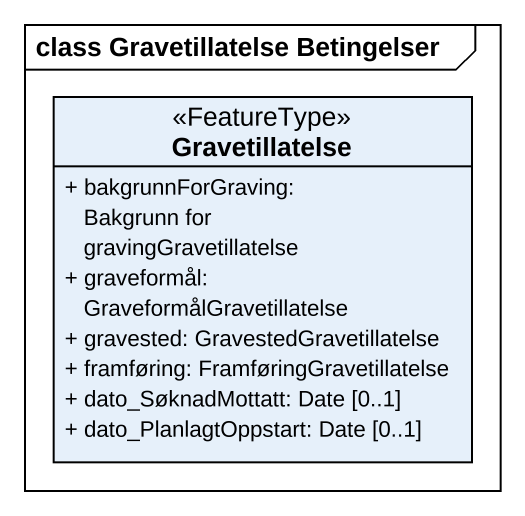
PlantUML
@startuml
mainframe class Gravetillatelse Betingelser
hide circle
hide empty members
skinparam classAttributeIconSize 0
class Gravetillatelse <<FeatureType>> {
  + bakgrunnForGraving: Bakgrunn for gravingGravetillatelse
  + graveformål: GraveformålGravetillatelse
  + gravested: GravestedGravetillatelse
  + framføring: FramføringGravetillatelse
  + dato_SøknadMottatt: Date [0..1]
  + dato_PlanlagtOppstart: Date [0..1]
}
@enduml
